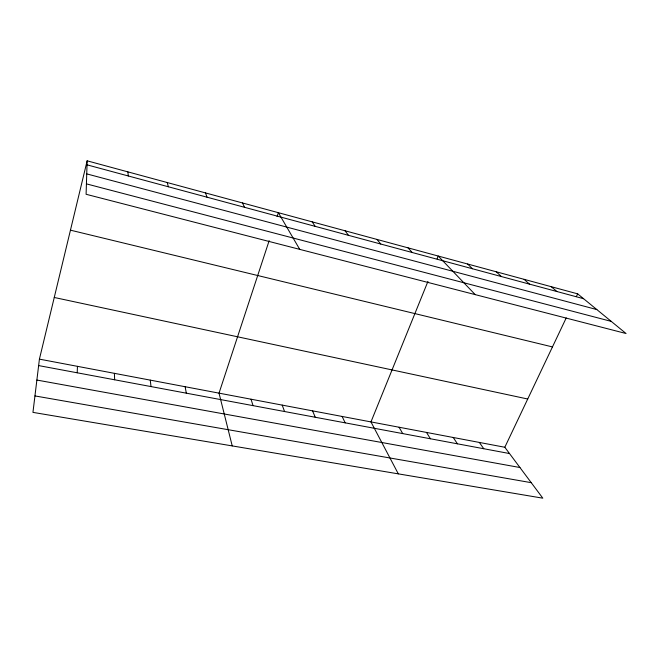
<?xml version="1.0" encoding="UTF-8"?>
<svg xmlns="http://www.w3.org/2000/svg" width="659" height="659" viewBox="0 0 659 659"><rect width="100%" height="100%" fill="white"/><g stroke="black" fill="none" stroke-linecap="round" stroke-linejoin="round"><path stroke-width="0.99" d="M87.145 160.821L86.098 194.273L626.05 333.52L577.663 293.856L87.145 160.821L39.416 359.139L32.95 412.377L542.81 498.179L504.819 447.255L39.416 359.139M77.21 372.788L77.457 366.338M269.16 240.675L219.027 393.143L232.223 445.912M277.093 216.539L278.362 212.684L299.73 249.366M427.938 281.426L370.968 421.917L398.316 473.862M437.09 258.855L438.227 256.038L475.23 294.631M504.819 447.255L566.229 317.926M576.345 296.632L577.663 293.856M34.943 395.927L531.236 482.676M36.871 380.054L519.935 467.519M38.634 365.588L509.506 453.54M54.252 297.473L527.727 399.016M70.455 230.164L552.464 346.922M86.428 183.869L611.247 321.386M86.733 173.885L596.84 309.573M87.021 164.841L583.602 298.716M551.221 286.681L556.904 291.517M524.086 279.325L529.498 284.136M496.227 271.763L501.359 276.549M467.618 264.012L472.454 268.748M408.028 247.85L412.196 252.504M376.973 239.423L380.787 244.036M345.044 230.765L348.471 235.329M479.332 442.428L483.78 448.738M312.185 221.852L315.2 226.358M453.235 437.485L457.428 443.812M426.488 432.428L430.418 438.77M399.074 427.238L402.723 433.597M242.463 202.947L244.571 207.313M342.136 416.455L345.176 422.847M312.555 410.854L315.274 417.262M205.451 192.906L207.05 197.198M282.2 405.104L284.564 411.521M251.038 399.206L253.031 405.631M167.262 182.551L168.325 186.761M185.138 386.726L186.316 393.176M127.846 171.859L128.332 175.978M150.268 380.128L151.002 386.578M114.394 373.332L114.65 379.782"/></g></svg>
